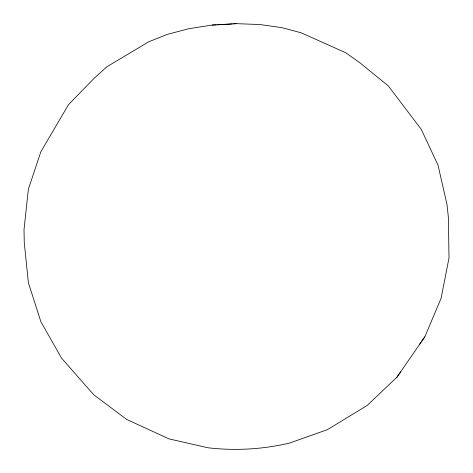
<?xml version="1.0" encoding="UTF-8"?>
<svg xmlns="http://www.w3.org/2000/svg" width="473" height="473" viewBox="0 0 473 473"><rect width="100%" height="100%" fill="white"/><g stroke="black" fill="none" stroke-linecap="round" stroke-linejoin="round"><path stroke-width="0.71" d="M396.918 377.206L424.831 336.811L441.108 298.256L448.995 257.962L448.404 217.669L447.062 204.821L438.022 165.16L421.266 129.377L388.244 85.861L360.219 63.039L345.657 52.704L301.094 32.773L281.802 27.641L259.831 24.531L236.21 23.65L212.123 25.069L188.78 28.717L167.347 34.381L148.824 41.742L106.892 66.764L93.701 78.725L68.502 104.675L40.855 151.744L28.374 189.23L24.005 229.659L24.265 242.566L28.368 282.635L40.879 321.717L61.514 358.091L89.586 390.089L93.991 394.943L126.758 419.498L169.05 438.891L207.949 447.765C235.087 450.976 263.254 449.344 289.831 442.976L327.47 429.626L367.208 405.426L396.918 377.206L400.661 371.879M419.74 344.072L424.831 336.811M233.538 23.863L236.21 23.65M217.686 24.821L224.22 24.436M225.674 24.354L232.208 23.969M212.123 25.069L216.232 24.909"/></g></svg>
